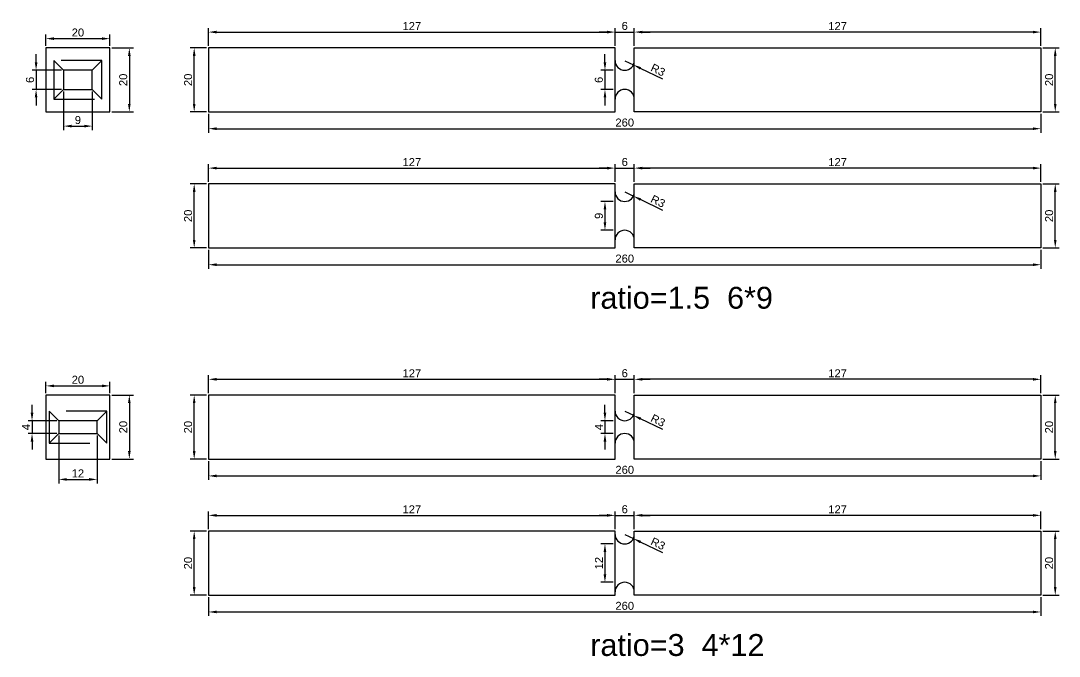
# Model space of a CAD drawing. Header units: millimetres. Extents: x 397 to 22000, y -812 to 12499.
# Drawn here: x 12932.5 to 13256.9, y 1931.1 to 2129.8 of the extents above; entities that cross this region are included whole.
import ezdxf

# ---------------------------------------------------------------- set-up
doc = ezdxf.new("R2010")
doc.units = ezdxf.units.MM
doc.linetypes.add('DASHED', pattern=[19.05, 12.7, -6.35])
doc.styles.get("Standard").update_dxf_attribs({"font": 'arial.ttf'})
doc.dimstyles.new('ISO-25', dxfattribs={"dimtxt": 2.5, "dimasz": 2.5, "dimexe": 1.25, "dimexo": 0.625, "dimtad": 1, "dimtxsty": 'Standard', "dimcen": 2.5, "dimadec": 0, "dimazin": 0, "dimtfac": 1, "dimtmove": 0, "dimatfit": 3, "dimfxl": 1, "dimarcsym": 0})

# ---------------------------------------------------------------- blocks, each defined once
blk = doc.blocks.new('*D375')
at = {"color": 0, "lineweight": -2, "transparency": 16777216}
for p, q in [((12990.56, 2121.28), (12985.45, 2121.28)), ((12986.7, 2103.78), (12986.7, 2118.78)), ((12990.56, 2101.28), (12985.45, 2101.28))]:
    blk.add_line(p, q, dxfattribs=at)
at = {"color": 0, "transparency": 16777216}
for points in [[(12986.29, 2118.78), (12987.12, 2118.78), (12986.7, 2121.28)], [(12986.29, 2103.78), (12987.12, 2103.78), (12986.7, 2101.28)]]:
    blk.add_solid(points, dxfattribs=at)
at = {"layer": 'Defpoints', "color": 0, "transparency": 16777216}
for p in [(12986.7, 2121.28), (12991.19, 2121.28), (12991.19, 2101.28)]:
    blk.add_point(p, dxfattribs=at)
at = {"color": 0, "transparency": 16777216, "insert": (12984.8, 2111.28), "char_height": 2.5, "attachment_point": 5, "rotation": 90}
blk.add_mtext('20', dxfattribs=at)
blk = doc.blocks.new('*D376')
at = {"color": 0, "lineweight": -2, "transparency": 16777216}
for p, q in [((13115.02, 2116.78), (13115.02, 2119.28)), ((13117.56, 2114.28), (13113.77, 2114.28)), ((13115.02, 2114.28), (13115.02, 2108.28)), ((13117.56, 2108.28), (13113.77, 2108.28)), ((13115.02, 2105.78), (13115.02, 2103.28))]:
    blk.add_line(p, q, dxfattribs=at)
at = {"color": 0, "transparency": 16777216}
for points in [[(13114.6, 2116.78), (13115.43, 2116.78), (13115.02, 2114.28)], [(13114.6, 2105.78), (13115.43, 2105.78), (13115.02, 2108.28)]]:
    blk.add_solid(points, dxfattribs=at)
at = {"layer": 'Defpoints', "color": 0, "transparency": 16777216}
for p in [(13118.19, 2114.28), (13115.02, 2108.28), (13118.19, 2108.28)]:
    blk.add_point(p, dxfattribs=at)
at = {"color": 0, "transparency": 16777216, "insert": (13113.11, 2111.28), "char_height": 2.5, "attachment_point": 5, "rotation": 90}
blk.add_mtext('6', dxfattribs=at)
blk = doc.blocks.new('*D377')
at = {"color": 0, "lineweight": -2, "transparency": 16777216}
for p, q in [((13121.19, 2117.28), (13123.89, 2115.97)), ((13133.14, 2111.48), (13126.14, 2114.88))]:
    blk.add_line(p, q, dxfattribs=at)
at = {"color": 0, "transparency": 16777216}
blk.add_solid([(13126.32, 2115.26), (13125.96, 2114.51), (13123.89, 2115.97)], dxfattribs=at)
at = {"layer": 'Defpoints', "color": 0, "transparency": 16777216}
for p in [(13121.19, 2117.28), (13123.89, 2115.97)]:
    blk.add_point(p, dxfattribs=at)
at = {"color": 0, "transparency": 16777216, "insert": (13131.59, 2114.35), "char_height": 2.5, "attachment_point": 5, "rotation": 334.116}
blk.add_mtext('R3', dxfattribs=at)
blk = doc.blocks.new('*D378')
at = {"color": 0, "lineweight": -2, "transparency": 16777216}
for p, q in [((13251.81, 2121.28), (13256.93, 2121.28)), ((13255.68, 2103.78), (13255.68, 2118.78)), ((13251.81, 2101.28), (13256.93, 2101.28))]:
    blk.add_line(p, q, dxfattribs=at)
at = {"color": 0, "transparency": 16777216}
for points in [[(13255.26, 2118.78), (13256.09, 2118.78), (13255.68, 2121.28)], [(13255.26, 2103.78), (13256.09, 2103.78), (13255.68, 2101.28)]]:
    blk.add_solid(points, dxfattribs=at)
at = {"layer": 'Defpoints', "color": 0, "transparency": 16777216}
for p in [(13251.19, 2121.28), (13255.68, 2121.28), (13251.19, 2101.28)]:
    blk.add_point(p, dxfattribs=at)
at = {"color": 0, "transparency": 16777216, "insert": (13253.77, 2111.28), "char_height": 2.5, "attachment_point": 5, "rotation": 90}
blk.add_mtext('20', dxfattribs=at)
blk = doc.blocks.new('*D379')
at = {"color": 0, "lineweight": -2, "transparency": 16777216}
for p, q in [((13115.69, 2126.22), (13113.19, 2126.22)), ((13118.19, 2121.91), (13118.19, 2127.47)), ((13118.19, 2126.22), (13124.19, 2126.22)), ((13124.19, 2121.91), (13124.19, 2127.47)), ((13126.69, 2126.22), (13129.19, 2126.22))]:
    blk.add_line(p, q, dxfattribs=at)
at = {"color": 0, "transparency": 16777216}
for points in [[(13115.69, 2126.63), (13115.69, 2125.8), (13118.19, 2126.22)], [(13126.69, 2126.63), (13126.69, 2125.8), (13124.19, 2126.22)]]:
    blk.add_solid(points, dxfattribs=at)
at = {"layer": 'Defpoints', "color": 0, "transparency": 16777216}
for p in [(13124.19, 2126.22), (13118.19, 2121.28), (13124.19, 2121.28)]:
    blk.add_point(p, dxfattribs=at)
at = {"color": 0, "transparency": 16777216, "insert": (13121.19, 2128.12), "char_height": 2.5, "attachment_point": 5}
blk.add_mtext('6', dxfattribs=at)
blk = doc.blocks.new('*D380')
at = {"color": 0, "lineweight": -2, "transparency": 16777216}
for p, q in [((12990.56, 2078.76), (12985.45, 2078.76)), ((12986.7, 2061.26), (12986.7, 2076.26)), ((12990.56, 2058.76), (12985.45, 2058.76))]:
    blk.add_line(p, q, dxfattribs=at)
at = {"color": 0, "transparency": 16777216}
for points in [[(12986.29, 2076.26), (12987.12, 2076.26), (12986.7, 2078.76)], [(12986.29, 2061.26), (12987.12, 2061.26), (12986.7, 2058.76)]]:
    blk.add_solid(points, dxfattribs=at)
at = {"layer": 'Defpoints', "color": 0, "transparency": 16777216}
for p in [(12986.7, 2078.76), (12991.19, 2078.76), (12991.19, 2058.76)]:
    blk.add_point(p, dxfattribs=at)
at = {"color": 0, "transparency": 16777216, "insert": (12984.8, 2068.76), "char_height": 2.5, "attachment_point": 5, "rotation": 90}
blk.add_mtext('20', dxfattribs=at)
blk = doc.blocks.new('*D381')
at = {"color": 0, "lineweight": -2, "transparency": 16777216}
for p, q in [((13117.56, 2073.26), (13113.77, 2073.26)), ((13115.02, 2070.76), (13115.02, 2066.76)), ((13117.56, 2064.26), (13113.77, 2064.26))]:
    blk.add_line(p, q, dxfattribs=at)
at = {"color": 0, "transparency": 16777216}
for points in [[(13114.6, 2070.76), (13115.43, 2070.76), (13115.02, 2073.26)], [(13114.6, 2066.76), (13115.43, 2066.76), (13115.02, 2064.26)]]:
    blk.add_solid(points, dxfattribs=at)
at = {"layer": 'Defpoints', "color": 0, "transparency": 16777216}
for p in [(13118.19, 2073.26), (13115.02, 2064.26), (13118.19, 2064.26)]:
    blk.add_point(p, dxfattribs=at)
at = {"color": 0, "transparency": 16777216, "insert": (13113.11, 2068.76), "char_height": 2.5, "attachment_point": 5, "rotation": 90}
blk.add_mtext('9', dxfattribs=at)
blk = doc.blocks.new('*D382')
at = {"color": 0, "lineweight": -2, "transparency": 16777216}
for p, q in [((13121.19, 2076.26), (13123.89, 2074.95)), ((13133.14, 2070.46), (13126.14, 2073.85))]:
    blk.add_line(p, q, dxfattribs=at)
at = {"color": 0, "transparency": 16777216}
blk.add_solid([(13126.32, 2074.23), (13125.96, 2073.48), (13123.89, 2074.95)], dxfattribs=at)
at = {"layer": 'Defpoints', "color": 0, "transparency": 16777216}
for p in [(13121.19, 2076.26), (13123.89, 2074.95)]:
    blk.add_point(p, dxfattribs=at)
at = {"color": 0, "transparency": 16777216, "insert": (13131.59, 2073.32), "char_height": 2.5, "attachment_point": 5, "rotation": 334.116}
blk.add_mtext('R3', dxfattribs=at)
blk = doc.blocks.new('*D383')
at = {"color": 0, "lineweight": -2, "transparency": 16777216}
for p, q in [((13251.81, 2078.76), (13256.93, 2078.76)), ((13255.68, 2061.26), (13255.68, 2076.26)), ((13251.81, 2058.76), (13256.93, 2058.76))]:
    blk.add_line(p, q, dxfattribs=at)
at = {"color": 0, "transparency": 16777216}
for points in [[(13255.26, 2076.26), (13256.09, 2076.26), (13255.68, 2078.76)], [(13255.26, 2061.26), (13256.09, 2061.26), (13255.68, 2058.76)]]:
    blk.add_solid(points, dxfattribs=at)
at = {"layer": 'Defpoints', "color": 0, "transparency": 16777216}
for p in [(13251.19, 2078.76), (13255.68, 2078.76), (13251.19, 2058.76)]:
    blk.add_point(p, dxfattribs=at)
at = {"color": 0, "transparency": 16777216, "insert": (13253.77, 2068.76), "char_height": 2.5, "attachment_point": 5, "rotation": 90}
blk.add_mtext('20', dxfattribs=at)
blk = doc.blocks.new('*D384')
at = {"color": 0, "lineweight": -2, "transparency": 16777216}
for p, q in [((13115.69, 2083.69), (13113.19, 2083.69)), ((13118.19, 2079.38), (13118.19, 2084.94)), ((13118.19, 2083.69), (13124.19, 2083.69)), ((13124.19, 2079.38), (13124.19, 2084.94)), ((13126.69, 2083.69), (13129.19, 2083.69))]:
    blk.add_line(p, q, dxfattribs=at)
at = {"color": 0, "transparency": 16777216}
for points in [[(13115.69, 2084.11), (13115.69, 2083.27), (13118.19, 2083.69)], [(13126.69, 2084.11), (13126.69, 2083.27), (13124.19, 2083.69)]]:
    blk.add_solid(points, dxfattribs=at)
at = {"layer": 'Defpoints', "color": 0, "transparency": 16777216}
for p in [(13124.19, 2083.69), (13118.19, 2078.76), (13124.19, 2078.76)]:
    blk.add_point(p, dxfattribs=at)
at = {"color": 0, "transparency": 16777216, "insert": (13121.19, 2085.59), "char_height": 2.5, "attachment_point": 5}
blk.add_mtext('6', dxfattribs=at)
blk = doc.blocks.new('*D395')
at = {"color": 0, "lineweight": -2, "transparency": 16777216}
for p, q in [((12990.56, 2012.72), (12985.45, 2012.72)), ((12986.7, 1995.22), (12986.7, 2010.22)), ((12990.56, 1992.72), (12985.45, 1992.72))]:
    blk.add_line(p, q, dxfattribs=at)
at = {"color": 0, "transparency": 16777216}
for points in [[(12986.29, 2010.22), (12987.12, 2010.22), (12986.7, 2012.72)], [(12986.29, 1995.22), (12987.12, 1995.22), (12986.7, 1992.72)]]:
    blk.add_solid(points, dxfattribs=at)
at = {"layer": 'Defpoints', "color": 0, "transparency": 16777216}
for p in [(12986.7, 2012.72), (12991.19, 2012.72), (12991.19, 1992.72)]:
    blk.add_point(p, dxfattribs=at)
at = {"color": 0, "transparency": 16777216, "insert": (12984.8, 2002.72), "char_height": 2.5, "attachment_point": 5, "rotation": 90}
blk.add_mtext('20', dxfattribs=at)
blk = doc.blocks.new('*D396')
at = {"color": 0, "lineweight": -2, "transparency": 16777216}
for p, q in [((13115.02, 2007.22), (13115.02, 2009.72)), ((13117.56, 2004.72), (13113.77, 2004.72)), ((13115.02, 2004.72), (13115.02, 2000.72)), ((13117.56, 2000.72), (13113.77, 2000.72)), ((13115.02, 1998.22), (13115.02, 1995.72))]:
    blk.add_line(p, q, dxfattribs=at)
at = {"color": 0, "transparency": 16777216}
for points in [[(13114.6, 2007.22), (13115.43, 2007.22), (13115.02, 2004.72)], [(13114.6, 1998.22), (13115.43, 1998.22), (13115.02, 2000.72)]]:
    blk.add_solid(points, dxfattribs=at)
at = {"layer": 'Defpoints', "color": 0, "transparency": 16777216}
for p in [(13118.19, 2004.72), (13115.02, 2000.72), (13118.19, 2000.72)]:
    blk.add_point(p, dxfattribs=at)
at = {"color": 0, "transparency": 16777216, "insert": (13113.14, 2002.72), "char_height": 2.5, "attachment_point": 5, "rotation": 90}
blk.add_mtext('4', dxfattribs=at)
blk = doc.blocks.new('*D397')
at = {"color": 0, "lineweight": -2, "transparency": 16777216}
for p, q in [((13121.19, 2007.72), (13123.89, 2006.41)), ((13133.14, 2001.93), (13126.14, 2005.32))]:
    blk.add_line(p, q, dxfattribs=at)
at = {"color": 0, "transparency": 16777216}
blk.add_solid([(13126.32, 2005.7), (13125.96, 2004.95), (13123.89, 2006.41)], dxfattribs=at)
at = {"layer": 'Defpoints', "color": 0, "transparency": 16777216}
for p in [(13121.19, 2007.72), (13123.89, 2006.41)]:
    blk.add_point(p, dxfattribs=at)
at = {"color": 0, "transparency": 16777216, "insert": (13131.59, 2004.79), "char_height": 2.5, "attachment_point": 5, "rotation": 334.116}
blk.add_mtext('R3', dxfattribs=at)
blk = doc.blocks.new('*D398')
at = {"color": 0, "lineweight": -2, "transparency": 16777216}
for p, q in [((13251.81, 2012.72), (13256.93, 2012.72)), ((13255.68, 1995.22), (13255.68, 2010.22)), ((13251.81, 1992.72), (13256.93, 1992.72))]:
    blk.add_line(p, q, dxfattribs=at)
at = {"color": 0, "transparency": 16777216}
for points in [[(13255.26, 2010.22), (13256.09, 2010.22), (13255.68, 2012.72)], [(13255.26, 1995.22), (13256.09, 1995.22), (13255.68, 1992.72)]]:
    blk.add_solid(points, dxfattribs=at)
at = {"layer": 'Defpoints', "color": 0, "transparency": 16777216}
for p in [(13251.19, 2012.72), (13255.68, 2012.72), (13251.19, 1992.72)]:
    blk.add_point(p, dxfattribs=at)
at = {"color": 0, "transparency": 16777216, "insert": (13253.77, 2002.72), "char_height": 2.5, "attachment_point": 5, "rotation": 90}
blk.add_mtext('20', dxfattribs=at)
blk = doc.blocks.new('*D399')
at = {"color": 0, "lineweight": -2, "transparency": 16777216}
for p, q in [((13118.19, 2013.35), (13118.19, 2018.91)), ((13124.19, 2013.35), (13124.19, 2018.91)), ((13115.69, 2017.66), (13113.19, 2017.66)), ((13118.19, 2017.66), (13124.19, 2017.66)), ((13126.69, 2017.66), (13129.19, 2017.66))]:
    blk.add_line(p, q, dxfattribs=at)
at = {"color": 0, "transparency": 16777216}
for points in [[(13115.69, 2018.08), (13115.69, 2017.24), (13118.19, 2017.66)], [(13126.69, 2018.08), (13126.69, 2017.24), (13124.19, 2017.66)]]:
    blk.add_solid(points, dxfattribs=at)
at = {"layer": 'Defpoints', "color": 0, "transparency": 16777216}
for p in [(13124.19, 2017.66), (13118.19, 2012.72), (13124.19, 2012.72)]:
    blk.add_point(p, dxfattribs=at)
at = {"color": 0, "transparency": 16777216, "insert": (13121.19, 2019.56), "char_height": 2.5, "attachment_point": 5}
blk.add_mtext('6', dxfattribs=at)
blk = doc.blocks.new('*D400')
at = {"color": 0, "lineweight": -2, "transparency": 16777216}
for p, q in [((12990.56, 1970.2), (12985.45, 1970.2)), ((12986.7, 1952.7), (12986.7, 1967.7)), ((12990.56, 1950.2), (12985.45, 1950.2))]:
    blk.add_line(p, q, dxfattribs=at)
at = {"color": 0, "transparency": 16777216}
for points in [[(12986.29, 1967.7), (12987.12, 1967.7), (12986.7, 1970.2)], [(12986.29, 1952.7), (12987.12, 1952.7), (12986.7, 1950.2)]]:
    blk.add_solid(points, dxfattribs=at)
at = {"layer": 'Defpoints', "color": 0, "transparency": 16777216}
for p in [(12986.7, 1970.2), (12991.19, 1970.2), (12991.19, 1950.2)]:
    blk.add_point(p, dxfattribs=at)
at = {"color": 0, "transparency": 16777216, "insert": (12984.8, 1960.2), "char_height": 2.5, "attachment_point": 5, "rotation": 90}
blk.add_mtext('20', dxfattribs=at)
blk = doc.blocks.new('*D401')
at = {"color": 0, "lineweight": -2, "transparency": 16777216}
for p, q in [((13117.56, 1966.2), (13113.77, 1966.2)), ((13115.02, 1963.7), (13115.02, 1956.7)), ((13117.56, 1954.2), (13113.77, 1954.2))]:
    blk.add_line(p, q, dxfattribs=at)
at = {"color": 0, "transparency": 16777216}
for points in [[(13114.6, 1963.7), (13115.43, 1963.7), (13115.02, 1966.2)], [(13114.6, 1956.7), (13115.43, 1956.7), (13115.02, 1954.2)]]:
    blk.add_solid(points, dxfattribs=at)
at = {"layer": 'Defpoints', "color": 0, "transparency": 16777216}
for p in [(13118.19, 1966.2), (13115.02, 1954.2), (13118.19, 1954.2)]:
    blk.add_point(p, dxfattribs=at)
at = {"color": 0, "transparency": 16777216, "insert": (13113.14, 1960.2), "char_height": 2.5, "attachment_point": 5, "rotation": 90}
blk.add_mtext('12', dxfattribs=at)
blk = doc.blocks.new('*D402')
at = {"color": 0, "lineweight": -2, "transparency": 16777216}
for p, q in [((13121.19, 1969.2), (13123.89, 1967.89)), ((13133.14, 1963.4), (13126.14, 1966.8))]:
    blk.add_line(p, q, dxfattribs=at)
at = {"color": 0, "transparency": 16777216}
blk.add_solid([(13126.32, 1967.17), (13125.96, 1966.42), (13123.89, 1967.89)], dxfattribs=at)
at = {"layer": 'Defpoints', "color": 0, "transparency": 16777216}
for p in [(13121.19, 1969.2), (13123.89, 1967.89)]:
    blk.add_point(p, dxfattribs=at)
at = {"color": 0, "transparency": 16777216, "insert": (13131.59, 1966.26), "char_height": 2.5, "attachment_point": 5, "rotation": 334.116}
blk.add_mtext('R3', dxfattribs=at)
blk = doc.blocks.new('*D403')
at = {"color": 0, "lineweight": -2, "transparency": 16777216}
for p, q in [((13251.81, 1970.2), (13256.93, 1970.2)), ((13255.68, 1952.7), (13255.68, 1967.7)), ((13251.81, 1950.2), (13256.93, 1950.2))]:
    blk.add_line(p, q, dxfattribs=at)
at = {"color": 0, "transparency": 16777216}
for points in [[(13255.26, 1967.7), (13256.09, 1967.7), (13255.68, 1970.2)], [(13255.26, 1952.7), (13256.09, 1952.7), (13255.68, 1950.2)]]:
    blk.add_solid(points, dxfattribs=at)
at = {"layer": 'Defpoints', "color": 0, "transparency": 16777216}
for p in [(13251.19, 1970.2), (13255.68, 1970.2), (13251.19, 1950.2)]:
    blk.add_point(p, dxfattribs=at)
at = {"color": 0, "transparency": 16777216, "insert": (13253.77, 1960.2), "char_height": 2.5, "attachment_point": 5, "rotation": 90}
blk.add_mtext('20', dxfattribs=at)
blk = doc.blocks.new('*D404')
at = {"color": 0, "lineweight": -2, "transparency": 16777216}
for p, q in [((13118.19, 1970.82), (13118.19, 1976.38)), ((13124.19, 1970.82), (13124.19, 1976.38)), ((13115.69, 1975.13), (13113.19, 1975.13)), ((13118.19, 1975.13), (13124.19, 1975.13)), ((13126.69, 1975.13), (13129.19, 1975.13))]:
    blk.add_line(p, q, dxfattribs=at)
at = {"color": 0, "transparency": 16777216}
for points in [[(13115.69, 1975.55), (13115.69, 1974.72), (13118.19, 1975.13)], [(13126.69, 1975.55), (13126.69, 1974.72), (13124.19, 1975.13)]]:
    blk.add_solid(points, dxfattribs=at)
at = {"layer": 'Defpoints', "color": 0, "transparency": 16777216}
for p in [(13124.19, 1975.13), (13118.19, 1970.2), (13124.19, 1970.2)]:
    blk.add_point(p, dxfattribs=at)
at = {"color": 0, "transparency": 16777216, "insert": (13121.19, 1977.03), "char_height": 2.5, "attachment_point": 5}
blk.add_mtext('6', dxfattribs=at)
blk = doc.blocks.new('*D434')
at = {"color": 0, "lineweight": -2, "transparency": 16777216}
for p, q in [((12937.31, 2116.78), (12937.31, 2119.28)), ((12945.25, 2114.28), (12936.06, 2114.28)), ((12937.31, 2114.28), (12937.31, 2108.28)), ((12945.25, 2108.28), (12936.06, 2108.28)), ((12937.31, 2105.78), (12937.31, 2103.28))]:
    blk.add_line(p, q, dxfattribs=at)
at = {"color": 0, "transparency": 16777216}
for points in [[(12936.9, 2116.78), (12937.73, 2116.78), (12937.31, 2114.28)], [(12936.9, 2105.78), (12937.73, 2105.78), (12937.31, 2108.28)]]:
    blk.add_solid(points, dxfattribs=at)
at = {"layer": 'Defpoints', "color": 0, "transparency": 16777216}
for p in [(12945.88, 2114.28), (12937.31, 2108.28), (12945.88, 2108.28)]:
    blk.add_point(p, dxfattribs=at)
at = {"color": 0, "transparency": 16777216, "insert": (12935.41, 2111.28), "char_height": 2.5, "attachment_point": 5, "rotation": 90}
blk.add_mtext('6', dxfattribs=at)
blk = doc.blocks.new('*D435')
at = {"color": 0, "lineweight": -2, "transparency": 16777216}
for p, q in [((12945.88, 2107.66), (12945.88, 2095.57)), ((12954.88, 2107.66), (12954.88, 2095.57)), ((12948.38, 2096.82), (12952.38, 2096.82))]:
    blk.add_line(p, q, dxfattribs=at)
at = {"color": 0, "transparency": 16777216}
for points in [[(12948.38, 2097.24), (12948.38, 2096.41), (12945.88, 2096.82)], [(12952.38, 2097.24), (12952.38, 2096.41), (12954.88, 2096.82)]]:
    blk.add_solid(points, dxfattribs=at)
at = {"layer": 'Defpoints', "color": 0, "transparency": 16777216}
for p in [(12945.88, 2108.28), (12954.88, 2108.28), (12954.88, 2096.82)]:
    blk.add_point(p, dxfattribs=at)
at = {"color": 0, "transparency": 16777216, "insert": (12950.38, 2098.72), "char_height": 2.5, "attachment_point": 5}
blk.add_mtext('9', dxfattribs=at)
blk = doc.blocks.new('*D436')
at = {"color": 0, "lineweight": -2, "transparency": 16777216}
for p, q in [((12936.04, 2007.22), (12936.04, 2009.72)), ((12943.75, 2004.72), (12934.79, 2004.72)), ((12936.04, 2004.72), (12936.04, 2000.72)), ((12943.75, 2000.72), (12934.79, 2000.72)), ((12936.04, 1998.22), (12936.04, 1995.72))]:
    blk.add_line(p, q, dxfattribs=at)
at = {"color": 0, "transparency": 16777216}
for points in [[(12935.62, 2007.22), (12936.46, 2007.22), (12936.04, 2004.72)], [(12935.62, 1998.22), (12936.46, 1998.22), (12936.04, 2000.72)]]:
    blk.add_solid(points, dxfattribs=at)
at = {"layer": 'Defpoints', "color": 0, "transparency": 16777216}
for p in [(12944.38, 2004.72), (12936.04, 2000.72), (12944.38, 2000.72)]:
    blk.add_point(p, dxfattribs=at)
at = {"color": 0, "transparency": 16777216, "insert": (12934.16, 2002.72), "char_height": 2.5, "attachment_point": 5, "rotation": 90}
blk.add_mtext('4', dxfattribs=at)
blk = doc.blocks.new('*D437')
at = {"color": 0, "lineweight": -2, "transparency": 16777216}
for p, q in [((12944.38, 2000.1), (12944.38, 1985.12)), ((12956.38, 2000.1), (12956.38, 1985.12)), ((12946.88, 1986.37), (12953.88, 1986.37))]:
    blk.add_line(p, q, dxfattribs=at)
at = {"color": 0, "transparency": 16777216}
for points in [[(12946.88, 1986.78), (12946.88, 1985.95), (12944.38, 1986.37)], [(12953.88, 1986.78), (12953.88, 1985.95), (12956.38, 1986.37)]]:
    blk.add_solid(points, dxfattribs=at)
at = {"layer": 'Defpoints', "color": 0, "transparency": 16777216}
for p in [(12944.38, 2000.72), (12956.38, 2000.72), (12956.38, 1986.37)]:
    blk.add_point(p, dxfattribs=at)
at = {"color": 0, "transparency": 16777216, "insert": (12950.38, 1988.25), "char_height": 2.5, "attachment_point": 5}
blk.add_mtext('12', dxfattribs=at)
blk = doc.blocks.new('*D410')
at = {"color": 0, "lineweight": -2, "transparency": 16777216}
for p, q in [((12991.19, 2121.91), (12991.19, 2127.47)), ((12993.69, 2126.22), (13115.69, 2126.22)), ((13118.19, 2121.91), (13118.19, 2127.47))]:
    blk.add_line(p, q, dxfattribs=at)
at = {"color": 0, "transparency": 16777216}
for points in [[(12993.69, 2126.63), (12993.69, 2125.8), (12991.19, 2126.22)], [(13115.69, 2126.63), (13115.69, 2125.8), (13118.19, 2126.22)]]:
    blk.add_solid(points, dxfattribs=at)
at = {"layer": 'Defpoints', "color": 0, "transparency": 16777216}
for p in [(13118.19, 2126.22), (12991.19, 2121.28), (13118.19, 2121.28)]:
    blk.add_point(p, dxfattribs=at)
at = {"color": 0, "transparency": 16777216, "insert": (13054.69, 2128.1), "char_height": 2.5, "attachment_point": 5}
blk.add_mtext('127', dxfattribs=at)
blk = doc.blocks.new('*D411')
at = {"color": 0, "lineweight": -2, "transparency": 16777216}
for p, q in [((13124.19, 2121.91), (13124.19, 2127.47)), ((13248.69, 2126.22), (13126.69, 2126.22)), ((13251.19, 2121.91), (13251.19, 2127.47))]:
    blk.add_line(p, q, dxfattribs=at)
at = {"color": 0, "transparency": 16777216}
for points in [[(13126.69, 2126.63), (13126.69, 2125.8), (13124.19, 2126.22)], [(13248.69, 2126.63), (13248.69, 2125.8), (13251.19, 2126.22)]]:
    blk.add_solid(points, dxfattribs=at)
at = {"layer": 'Defpoints', "color": 0, "transparency": 16777216}
for p in [(13124.19, 2126.22), (13124.19, 2121.28), (13251.19, 2121.28)]:
    blk.add_point(p, dxfattribs=at)
at = {"color": 0, "transparency": 16777216, "insert": (13187.69, 2128.1), "char_height": 2.5, "attachment_point": 5}
blk.add_mtext('127', dxfattribs=at)
blk = doc.blocks.new('*D412')
at = {"color": 0, "lineweight": -2, "transparency": 16777216}
for p, q in [((12991.19, 2100.66), (12991.19, 2094.77)), ((13251.19, 2100.66), (13251.19, 2094.77)), ((12993.69, 2096.02), (13248.69, 2096.02))]:
    blk.add_line(p, q, dxfattribs=at)
at = {"color": 0, "transparency": 16777216}
for points in [[(12993.69, 2096.43), (12993.69, 2095.6), (12991.19, 2096.02)], [(13248.69, 2096.43), (13248.69, 2095.6), (13251.19, 2096.02)]]:
    blk.add_solid(points, dxfattribs=at)
at = {"layer": 'Defpoints', "color": 0, "transparency": 16777216}
for p in [(12991.19, 2101.28), (13251.19, 2101.28), (13251.19, 2096.02)]:
    blk.add_point(p, dxfattribs=at)
at = {"color": 0, "transparency": 16777216, "insert": (13121.19, 2097.92), "char_height": 2.5, "attachment_point": 5}
blk.add_mtext('260', dxfattribs=at)
blk = doc.blocks.new('*D413')
at = {"color": 0, "lineweight": -2, "transparency": 16777216}
for p, q in [((12991.19, 2079.38), (12991.19, 2084.94)), ((12993.69, 2083.69), (13115.69, 2083.69)), ((13118.19, 2079.38), (13118.19, 2084.94))]:
    blk.add_line(p, q, dxfattribs=at)
at = {"color": 0, "transparency": 16777216}
for points in [[(12993.69, 2084.11), (12993.69, 2083.27), (12991.19, 2083.69)], [(13115.69, 2084.11), (13115.69, 2083.27), (13118.19, 2083.69)]]:
    blk.add_solid(points, dxfattribs=at)
at = {"layer": 'Defpoints', "color": 0, "transparency": 16777216}
for p in [(13118.19, 2083.69), (12991.19, 2078.76), (13118.19, 2078.76)]:
    blk.add_point(p, dxfattribs=at)
at = {"color": 0, "transparency": 16777216, "insert": (13054.69, 2085.57), "char_height": 2.5, "attachment_point": 5}
blk.add_mtext('127', dxfattribs=at)
blk = doc.blocks.new('*D414')
at = {"color": 0, "lineweight": -2, "transparency": 16777216}
for p, q in [((13124.19, 2079.38), (13124.19, 2084.94)), ((13248.69, 2083.69), (13126.69, 2083.69)), ((13251.19, 2079.38), (13251.19, 2084.94))]:
    blk.add_line(p, q, dxfattribs=at)
at = {"color": 0, "transparency": 16777216}
for points in [[(13126.69, 2084.11), (13126.69, 2083.27), (13124.19, 2083.69)], [(13248.69, 2084.11), (13248.69, 2083.27), (13251.19, 2083.69)]]:
    blk.add_solid(points, dxfattribs=at)
at = {"layer": 'Defpoints', "color": 0, "transparency": 16777216}
for p in [(13124.19, 2083.69), (13124.19, 2078.76), (13251.19, 2078.76)]:
    blk.add_point(p, dxfattribs=at)
at = {"color": 0, "transparency": 16777216, "insert": (13187.69, 2085.57), "char_height": 2.5, "attachment_point": 5}
blk.add_mtext('127', dxfattribs=at)
blk = doc.blocks.new('*D415')
at = {"color": 0, "lineweight": -2, "transparency": 16777216}
for p, q in [((12991.19, 2058.13), (12991.19, 2052.24)), ((13251.19, 2058.13), (13251.19, 2052.24)), ((12993.69, 2053.49), (13248.69, 2053.49))]:
    blk.add_line(p, q, dxfattribs=at)
at = {"color": 0, "transparency": 16777216}
for points in [[(12993.69, 2053.91), (12993.69, 2053.07), (12991.19, 2053.49)], [(13248.69, 2053.91), (13248.69, 2053.07), (13251.19, 2053.49)]]:
    blk.add_solid(points, dxfattribs=at)
at = {"layer": 'Defpoints', "color": 0, "transparency": 16777216}
for p in [(12991.19, 2058.76), (13251.19, 2058.76), (13251.19, 2053.49)]:
    blk.add_point(p, dxfattribs=at)
at = {"color": 0, "transparency": 16777216, "insert": (13121.19, 2055.39), "char_height": 2.5, "attachment_point": 5}
blk.add_mtext('260', dxfattribs=at)
blk = doc.blocks.new('*D416')
at = {"color": 0, "lineweight": -2, "transparency": 16777216}
for p, q in [((12991.19, 2013.35), (12991.19, 2018.91)), ((13118.19, 2013.35), (13118.19, 2018.91)), ((12993.69, 2017.66), (13115.69, 2017.66))]:
    blk.add_line(p, q, dxfattribs=at)
at = {"color": 0, "transparency": 16777216}
for points in [[(12993.69, 2018.08), (12993.69, 2017.24), (12991.19, 2017.66)], [(13115.69, 2018.08), (13115.69, 2017.24), (13118.19, 2017.66)]]:
    blk.add_solid(points, dxfattribs=at)
at = {"layer": 'Defpoints', "color": 0, "transparency": 16777216}
for p in [(13118.19, 2017.66), (12991.19, 2012.72), (13118.19, 2012.72)]:
    blk.add_point(p, dxfattribs=at)
at = {"color": 0, "transparency": 16777216, "insert": (13054.69, 2019.54), "char_height": 2.5, "attachment_point": 5}
blk.add_mtext('127', dxfattribs=at)
blk = doc.blocks.new('*D417')
at = {"color": 0, "lineweight": -2, "transparency": 16777216}
for p, q in [((13124.19, 2013.35), (13124.19, 2018.91)), ((13251.19, 2013.35), (13251.19, 2018.91)), ((13248.69, 2017.66), (13126.69, 2017.66))]:
    blk.add_line(p, q, dxfattribs=at)
at = {"color": 0, "transparency": 16777216}
for points in [[(13126.69, 2018.08), (13126.69, 2017.24), (13124.19, 2017.66)], [(13248.69, 2018.08), (13248.69, 2017.24), (13251.19, 2017.66)]]:
    blk.add_solid(points, dxfattribs=at)
at = {"layer": 'Defpoints', "color": 0, "transparency": 16777216}
for p in [(13124.19, 2017.66), (13124.19, 2012.72), (13251.19, 2012.72)]:
    blk.add_point(p, dxfattribs=at)
at = {"color": 0, "transparency": 16777216, "insert": (13187.69, 2019.54), "char_height": 2.5, "attachment_point": 5}
blk.add_mtext('127', dxfattribs=at)
blk = doc.blocks.new('*D418')
at = {"color": 0, "lineweight": -2, "transparency": 16777216}
for p, q in [((12991.19, 1992.1), (12991.19, 1986.21)), ((13251.19, 1992.1), (13251.19, 1986.21)), ((12993.69, 1987.46), (13248.69, 1987.46))]:
    blk.add_line(p, q, dxfattribs=at)
at = {"color": 0, "transparency": 16777216}
for points in [[(12993.69, 1987.88), (12993.69, 1987.04), (12991.19, 1987.46)], [(13248.69, 1987.88), (13248.69, 1987.04), (13251.19, 1987.46)]]:
    blk.add_solid(points, dxfattribs=at)
at = {"layer": 'Defpoints', "color": 0, "transparency": 16777216}
for p in [(12991.19, 1992.72), (13251.19, 1992.72), (13251.19, 1987.46)]:
    blk.add_point(p, dxfattribs=at)
at = {"color": 0, "transparency": 16777216, "insert": (13121.19, 1989.36), "char_height": 2.5, "attachment_point": 5}
blk.add_mtext('260', dxfattribs=at)
blk = doc.blocks.new('*D419')
at = {"color": 0, "lineweight": -2, "transparency": 16777216}
for p, q in [((12991.19, 1970.82), (12991.19, 1976.38)), ((13118.19, 1970.82), (13118.19, 1976.38)), ((12993.69, 1975.13), (13115.69, 1975.13))]:
    blk.add_line(p, q, dxfattribs=at)
at = {"color": 0, "transparency": 16777216}
for points in [[(12993.69, 1975.55), (12993.69, 1974.72), (12991.19, 1975.13)], [(13115.69, 1975.55), (13115.69, 1974.72), (13118.19, 1975.13)]]:
    blk.add_solid(points, dxfattribs=at)
at = {"layer": 'Defpoints', "color": 0, "transparency": 16777216}
for p in [(13118.19, 1975.13), (12991.19, 1970.2), (13118.19, 1970.2)]:
    blk.add_point(p, dxfattribs=at)
at = {"color": 0, "transparency": 16777216, "insert": (13054.69, 1977.01), "char_height": 2.5, "attachment_point": 5}
blk.add_mtext('127', dxfattribs=at)
blk = doc.blocks.new('*D420')
at = {"color": 0, "lineweight": -2, "transparency": 16777216}
for p, q in [((13124.19, 1970.82), (13124.19, 1976.38)), ((13251.19, 1970.82), (13251.19, 1976.38)), ((13248.69, 1975.13), (13126.69, 1975.13))]:
    blk.add_line(p, q, dxfattribs=at)
at = {"color": 0, "transparency": 16777216}
for points in [[(13126.69, 1975.55), (13126.69, 1974.72), (13124.19, 1975.13)], [(13248.69, 1975.55), (13248.69, 1974.72), (13251.19, 1975.13)]]:
    blk.add_solid(points, dxfattribs=at)
at = {"layer": 'Defpoints', "color": 0, "transparency": 16777216}
for p in [(13124.19, 1975.13), (13124.19, 1970.2), (13251.19, 1970.2)]:
    blk.add_point(p, dxfattribs=at)
at = {"color": 0, "transparency": 16777216, "insert": (13187.69, 1977.01), "char_height": 2.5, "attachment_point": 5}
blk.add_mtext('127', dxfattribs=at)
blk = doc.blocks.new('*D421')
at = {"color": 0, "lineweight": -2, "transparency": 16777216}
for p, q in [((12991.19, 1949.57), (12991.19, 1943.68)), ((13251.19, 1949.57), (13251.19, 1943.68)), ((12993.69, 1944.93), (13248.69, 1944.93))]:
    blk.add_line(p, q, dxfattribs=at)
at = {"color": 0, "transparency": 16777216}
for points in [[(12993.69, 1945.35), (12993.69, 1944.52), (12991.19, 1944.93)], [(13248.69, 1945.35), (13248.69, 1944.52), (13251.19, 1944.93)]]:
    blk.add_solid(points, dxfattribs=at)
at = {"layer": 'Defpoints', "color": 0, "transparency": 16777216}
for p in [(12991.19, 1950.2), (13251.19, 1950.2), (13251.19, 1944.93)]:
    blk.add_point(p, dxfattribs=at)
at = {"color": 0, "transparency": 16777216, "insert": (13121.19, 1946.83), "char_height": 2.5, "attachment_point": 5}
blk.add_mtext('260', dxfattribs=at)
blk = doc.blocks.new('*D424')
at = {"color": 0, "lineweight": -2, "transparency": 16777216}
for p, q in [((12940.38, 2121.91), (12940.38, 2125.42)), ((12960.38, 2121.91), (12960.38, 2125.42)), ((12942.88, 2124.17), (12957.88, 2124.17))]:
    blk.add_line(p, q, dxfattribs=at)
at = {"color": 0, "transparency": 16777216}
for points in [[(12942.88, 2124.58), (12942.88, 2123.75), (12940.38, 2124.17)], [(12957.88, 2124.58), (12957.88, 2123.75), (12960.38, 2124.17)]]:
    blk.add_solid(points, dxfattribs=at)
at = {"layer": 'Defpoints', "color": 0, "transparency": 16777216}
for p in [(12960.38, 2124.17), (12940.38, 2121.28), (12960.38, 2121.28)]:
    blk.add_point(p, dxfattribs=at)
at = {"color": 0, "transparency": 16777216, "insert": (12950.38, 2126.07), "char_height": 2.5, "attachment_point": 5}
blk.add_mtext('20', dxfattribs=at)
blk = doc.blocks.new('*D425')
at = {"color": 0, "lineweight": -2, "transparency": 16777216}
for p, q in [((12961, 2121.28), (12967.69, 2121.28)), ((12966.44, 2118.78), (12966.44, 2103.78)), ((12961, 2101.28), (12967.69, 2101.28))]:
    blk.add_line(p, q, dxfattribs=at)
at = {"color": 0, "transparency": 16777216}
for points in [[(12966.02, 2118.78), (12966.85, 2118.78), (12966.44, 2121.28)], [(12966.02, 2103.78), (12966.85, 2103.78), (12966.44, 2101.28)]]:
    blk.add_solid(points, dxfattribs=at)
at = {"layer": 'Defpoints', "color": 0, "transparency": 16777216}
for p in [(12960.38, 2121.28), (12960.38, 2101.28), (12966.44, 2101.28)]:
    blk.add_point(p, dxfattribs=at)
at = {"color": 0, "transparency": 16777216, "insert": (12964.54, 2111.28), "char_height": 2.5, "attachment_point": 5, "rotation": 90}
blk.add_mtext('20', dxfattribs=at)
blk = doc.blocks.new('*D426')
at = {"color": 0, "lineweight": -2, "transparency": 16777216}
for p, q in [((12940.38, 2013.35), (12940.38, 2016.86)), ((12942.88, 2015.61), (12957.88, 2015.61)), ((12960.38, 2013.35), (12960.38, 2016.86))]:
    blk.add_line(p, q, dxfattribs=at)
at = {"color": 0, "transparency": 16777216}
for points in [[(12942.88, 2016.02), (12942.88, 2015.19), (12940.38, 2015.61)], [(12957.88, 2016.02), (12957.88, 2015.19), (12960.38, 2015.61)]]:
    blk.add_solid(points, dxfattribs=at)
at = {"layer": 'Defpoints', "color": 0, "transparency": 16777216}
for p in [(12960.38, 2015.61), (12940.38, 2012.72), (12960.38, 2012.72)]:
    blk.add_point(p, dxfattribs=at)
at = {"color": 0, "transparency": 16777216, "insert": (12950.38, 2017.51), "char_height": 2.5, "attachment_point": 5}
blk.add_mtext('20', dxfattribs=at)
blk = doc.blocks.new('*D427')
at = {"color": 0, "lineweight": -2, "transparency": 16777216}
for p, q in [((12961, 2012.72), (12967.69, 2012.72)), ((12966.44, 2010.22), (12966.44, 1995.22)), ((12961, 1992.72), (12967.69, 1992.72))]:
    blk.add_line(p, q, dxfattribs=at)
at = {"color": 0, "transparency": 16777216}
for points in [[(12966.02, 2010.22), (12966.85, 2010.22), (12966.44, 2012.72)], [(12966.02, 1995.22), (12966.85, 1995.22), (12966.44, 1992.72)]]:
    blk.add_solid(points, dxfattribs=at)
at = {"layer": 'Defpoints', "color": 0, "transparency": 16777216}
for p in [(12960.38, 2012.72), (12960.38, 1992.72), (12966.44, 1992.72)]:
    blk.add_point(p, dxfattribs=at)
at = {"color": 0, "transparency": 16777216, "insert": (12964.54, 2002.72), "char_height": 2.5, "attachment_point": 5, "rotation": 90}
blk.add_mtext('20', dxfattribs=at)

msp = doc.modelspace()

# ---------------------------------------------------------------- linework, layer by layer
for p, q in [((12960.38, 2121.282), (12940.38, 2121.282)), ((12940.38, 2121.282), (12940.38, 2101.282)), ((12960.38, 2101.282), (12960.38, 2121.282)), ((12991.189, 2121.282), (12991.189, 2101.282)), ((13118.189, 2121.282), (12991.189, 2121.282)), ((13118.189, 2101.282), (13118.189, 2121.282)), ((13124.189, 2101.282), (13124.189, 2121.282)), ((13124.189, 2121.282), (13251.189, 2121.282)), ((13251.189, 2121.282), (13251.189, 2101.282)), ((12940.38, 2101.282), (12960.38, 2101.282)), ((12991.189, 2101.282), (13118.189, 2101.282)), ((13251.189, 2101.282), (13124.189, 2101.282)), ((12991.189, 2078.756), (12991.189, 2058.756)), ((13118.189, 2078.756), (12991.189, 2078.756)), ((13118.189, 2058.756), (13118.189, 2078.756)), ((13124.189, 2058.756), (13124.189, 2078.756)), ((13124.189, 2078.756), (13251.189, 2078.756)), ((13251.189, 2078.756), (13251.189, 2058.756)), ((12991.189, 2058.756), (13118.189, 2058.756)), ((13251.189, 2058.756), (13124.189, 2058.756)), ((12960.38, 2012.724), (12940.38, 2012.724)), ((12940.38, 2012.724), (12940.38, 1992.724)), ((12960.38, 1992.724), (12960.38, 2012.724)), ((12991.189, 2012.724), (12991.189, 1992.724)), ((13118.189, 2012.724), (12991.189, 2012.724)), ((13118.189, 1992.724), (13118.189, 2012.724)), ((13124.189, 1992.724), (13124.189, 2012.724)), ((13124.189, 2012.724), (13251.189, 2012.724)), ((13251.189, 2012.724), (13251.189, 1992.724)), ((12941.38, 2007.724), (12944.38, 2004.724)), ((12956.38, 2004.724), (12959.38, 2007.724)), ((12944.38, 2000.724), (12941.38, 1997.724)), ((12956.38, 2000.724), (12959.38, 1997.724)), ((12940.38, 1992.724), (12960.38, 1992.724)), ((12991.189, 1992.724), (13118.189, 1992.724)), ((13251.189, 1992.724), (13124.189, 1992.724)), ((12991.189, 1970.198), (12991.189, 1950.198)), ((13118.189, 1970.198), (12991.189, 1970.198)), ((13118.189, 1950.198), (13118.189, 1970.198)), ((13124.189, 1950.198), (13124.189, 1970.198)), ((13124.189, 1970.198), (13251.189, 1970.198)), ((13251.189, 1970.198), (13251.189, 1950.198)), ((12991.189, 1950.198), (13118.189, 1950.198)), ((13251.189, 1950.198), (13124.189, 1950.198))]:
    msp.add_line(p, q)
at = {"linetype": 'DASHED'}
for p, q in [((12957.88, 2117.282), (12942.88, 2117.282)), ((12942.88, 2117.282), (12942.88, 2105.282)), ((12942.88, 2117.282), (12945.88, 2114.282)), ((12957.88, 2117.282), (12954.88, 2114.282)), ((12957.88, 2105.282), (12957.88, 2117.282)), ((12954.88, 2114.282), (12945.88, 2114.282)), ((12945.88, 2114.282), (12945.88, 2108.282)), ((12954.88, 2108.282), (12954.88, 2114.282)), ((12945.88, 2108.282), (12942.88, 2105.282)), ((12945.88, 2108.282), (12954.88, 2108.282)), ((12954.88, 2108.282), (12957.88, 2105.282)), ((12942.88, 2105.282), (12957.88, 2105.282)), ((12959.38, 2007.724), (12941.38, 2007.724)), ((12941.38, 2007.724), (12941.38, 1997.724)), ((12959.38, 1997.724), (12959.38, 2007.724)), ((12956.38, 2004.724), (12944.38, 2004.724)), ((12944.38, 2004.724), (12944.38, 2000.724)), ((12956.38, 2000.724), (12956.38, 2004.724)), ((12944.38, 2000.724), (12956.38, 2000.724)), ((12941.38, 1997.724), (12959.38, 1997.724))]:
    msp.add_line(p, q, dxfattribs=at)
for centre, start, end in [((13121.189, 2117.282), 180, 0), ((13121.189, 2105.282), 0, 180), ((13121.189, 2076.256), 180, 0), ((13121.189, 2061.256), 0, 180), ((13121.189, 2007.724), 180, 0), ((13121.189, 1997.724), 0, 180), ((13121.189, 1969.198), 180, 0), ((13121.189, 1951.198), 0, 180)]:
    msp.add_arc(centre, 3, start, end)

# ---------------------------------------------------------------- texts
for s, p in [('ratio=1.5  6*9', (13110.429, 2039.742)), ('ratio=3  4*12', (13110.429, 1931.184))]:
    msp.add_text(s, height=6.83588).set_placement(p)

# ---------------------------------------------------------------- dimensions: what is measured, and where the dimension line sits
for p1, p2, distance, picture, middle in [((12991.189, 2121.282), (13118.189, 2121.282), 4.935, '*D410', (13054.689, 2128.097)), ((13118.189, 2121.282), (13124.189, 2121.282), 4.935, '*D379', (13121.189, 2128.118)), ((13251.189, 2121.282), (13124.189, 2121.282), -4.935, '*D411', (13187.689, 2128.097)), ((12940.38, 2121.282), (12960.38, 2121.282), 2.884, '*D424', (12950.38, 2126.067)), ((12945.88, 2114.282), (12945.88, 2108.282), -8.566, '*D434', (12935.412, 2111.282)), ((12960.38, 2121.282), (12960.38, 2101.282), 6.057, '*D425', (12964.536, 2111.282)), ((12991.189, 2101.282), (12991.189, 2121.282), 4.487, '*D375', (12984.801, 2111.282)), ((13118.189, 2114.282), (13118.189, 2108.282), -3.173, '*D376', (13113.115, 2111.282)), ((13251.189, 2101.282), (13251.189, 2121.282), -4.487, '*D378', (13253.774, 2111.282)), ((12945.88, 2108.282), (12954.88, 2108.282), -11.459, '*D435', (12950.38, 2098.724)), ((12991.189, 2101.282), (13251.189, 2101.282), -5.266, '*D412', (13121.189, 2097.918)), ((12991.189, 2078.756), (13118.189, 2078.756), 4.935, '*D413', (13054.689, 2085.571)), ((13118.189, 2078.756), (13124.189, 2078.756), 4.935, '*D384', (13121.189, 2085.592)), ((13251.189, 2078.756), (13124.189, 2078.756), -4.935, '*D414', (13187.689, 2085.571)), ((12991.189, 2058.756), (12991.189, 2078.756), 4.487, '*D380', (12984.801, 2068.756)), ((13251.189, 2058.756), (13251.189, 2078.756), -4.487, '*D383', (13253.774, 2068.756)), ((13118.189, 2073.256), (13118.189, 2064.256), -3.173, '*D381', (13113.115, 2068.756)), ((12991.189, 2058.756), (13251.189, 2058.756), -5.266, '*D415', (13121.189, 2055.391)), ((12991.189, 2012.724), (13118.189, 2012.724), 4.935, '*D416', (13054.689, 2019.539)), ((13118.189, 2012.724), (13124.189, 2012.724), 4.935, '*D399', (13121.189, 2019.561)), ((13251.189, 2012.724), (13124.189, 2012.724), -4.935, '*D417', (13187.689, 2019.539)), ((12940.38, 2012.724), (12960.38, 2012.724), 2.884, '*D426', (12950.38, 2017.51)), ((12960.38, 2012.724), (12960.38, 1992.724), 6.057, '*D427', (12964.536, 2002.724)), ((12991.189, 1992.724), (12991.189, 2012.724), 4.487, '*D395', (12984.801, 2002.724)), ((13251.189, 1992.724), (13251.189, 2012.724), -4.487, '*D398', (13253.774, 2002.724)), ((12944.38, 2004.724), (12944.38, 2000.724), -8.34, '*D436', (12934.165, 2002.724)), ((12944.38, 2000.724), (12956.38, 2000.724), -14.358, '*D437', (12950.38, 1988.246)), ((12991.189, 1992.724), (13251.189, 1992.724), -5.266, '*D418', (13121.189, 1989.36)), ((12991.189, 1970.198), (13118.189, 1970.198), 4.935, '*D419', (13054.689, 1977.013)), ((13118.189, 1970.198), (13124.189, 1970.198), 4.935, '*D404', (13121.189, 1977.034)), ((13251.189, 1970.198), (13124.189, 1970.198), -4.935, '*D420', (13187.689, 1977.013)), ((12991.189, 1950.198), (12991.189, 1970.198), 4.487, '*D400', (12984.801, 1960.198)), ((13251.189, 1950.198), (13251.189, 1970.198), -4.487, '*D403', (13253.774, 1960.198)), ((13118.189, 1966.198), (13118.189, 1954.198), -3.173, '*D401', (13113.136, 1960.198)), ((12991.189, 1950.198), (13251.189, 1950.198), -5.266, '*D421', (13121.189, 1946.833))]:
    dim = msp.add_aligned_dim(p1=p1, p2=p2, distance=distance, dimstyle='ISO-25')
    dim.commit()
    dim.dimension.update_dxf_attribs({"geometry": picture, "text_midpoint": middle})
for center, mpoint, picture, middle in [((13121.189, 2117.282), (13123.888, 2115.973), '*D377', (13131.593, 2114.348)), ((13121.189, 2076.256), (13123.888, 2074.946), '*D382', (13131.593, 2073.322)), ((13121.189, 2007.724), (13123.888, 2006.415), '*D397', (13131.593, 2004.791)), ((13121.189, 1969.198), (13123.888, 1967.888), '*D402', (13131.593, 1966.264))]:
    dim = msp.add_radius_dim(center=center, mpoint=mpoint, dimstyle='ISO-25')
    dim.commit()
    dim.dimension.update_dxf_attribs({"geometry": picture, "text_midpoint": middle})
dim = msp.add_linear_dim(base=(13115.016, 2000.724), p1=(13118.189, 2004.724), p2=(13118.189, 2000.724), angle=270, dimstyle='ISO-25')
dim.commit()
dim.dimension.update_dxf_attribs({"geometry": '*D396', "text_midpoint": (13115.016, 2002.724), "dimtype": 161})

doc.saveas('drawing.dxf')
